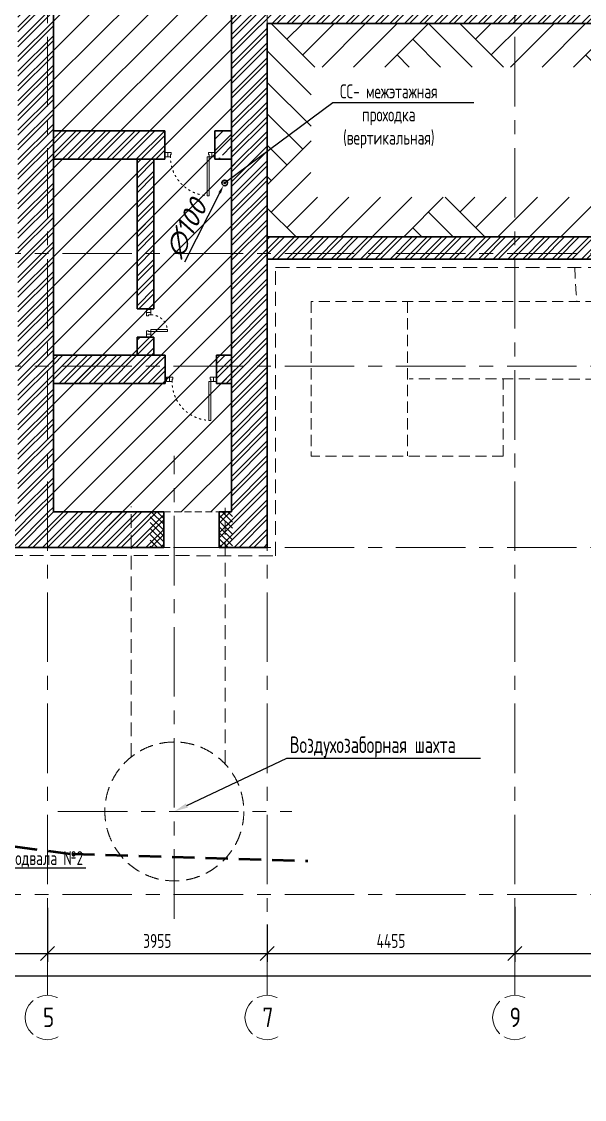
# Model space of a CAD drawing. Header units: millimetres. Extents: x -8689834 to 9419935, y 0 to 233063.
# Drawn here: x -330042 to -319915, y 51519 to 70921 of the extents above; entities that cross this region are included whole.
import ezdxf
from ezdxf import colors
from ezdxf.entities.mleader import LeaderData, LeaderLine
from ezdxf.math import Vec2, Vec3

# ---------------------------------------------------------------- set-up
doc = ezdxf.new("R2010")
doc.units = ezdxf.units.MM
doc.header["$MEASUREMENT"] = 0
for name, pattern in [('ACAD_ISO03W100', [30, 12, -18]), ('ADSK_Штриховая_ш2 п1', [3, 2, -1]), ('CENTER', [2, 1.25, -0.25, 0.25, -0.25]), ('HIDDEN', [6, 4, -2]), ('TRATTEGGIATA', [0.75, 0.5, -0.25])]:
    doc.linetypes.add(name, pattern=pattern)
doc.layers.get('0').update_dxf_attribs({"color": 250, "lineweight": 9})
for name, color, linetype, lineweight in [('!!!_АР_перегородки блоки', 7, 'Continuous', 5), ('1 этаж тонкие линии!', 250, 'Continuous', 0), ('АР штриховка стен', 250, 'Continuous', 9), ('АР_Выноски АПР', 7, 'Continuous', 5), ('АР_Двери', 175, 'Continuous', 18), ('АР_МосжилНии_Стены', 127, 'Continuous', 30), ('АР_Оси', 195, 'Continuous', 9), ('АР_Оси размеры', 164, 'Continuous', 9), ('АР_Отметки', 250, 'Continuous', 15), ('АР_Сети', 250, 'Continuous', 30), ('АР_тонкая линия', 250, 'Continuous', 0), ('АР_Штриховка кирпич', 250, 'Continuous', 9), ('АР_Штриховка монолит', 250, 'Continuous', 9), ('Отв.СС', 234, 'Continuous', 9), ('Подвал', 250, 'Continuous', 30), ('СС_СКС_Кабель', 6, 'Continuous', 30)]:
    doc.layers.add(name, color=color, linetype=linetype, lineweight=lineweight)
doc.styles.add('BRAZEN-txt', font='isocpeui.ttf')
doc.styles.add('ISOCPEUR', font='isocpeur.ttf', dxfattribs={"width": 0.7})
doc.styles.add('ГОСТ 2.304', font='isocpeur.ttf', dxfattribs={"width": 0.7})
doc.dimstyles.new('BRAZEN-Размеры_осевые', dxfattribs={"dimscale": 0, "dimtxt": 350, "dimasz": 150, "dimexe": 100, "dimexo": 100, "dimgap": 70, "dimtad": 1, "dimdec": 0, "dimzin": 0, "dimdsep": 46, "dimtxsty": 'BRAZEN-txt', "dimblk": 'ARCHTICK', "dimcen": 1, "dimdle": 100, "dimadec": 0, "dimazin": 0, "dimtfac": 1, "dimtdec": 0, "dimtofl": 0, "dimtmove": 1, "dimatfit": 3, "dimfxl": 1, "dimtolj": 1, "dimtzin": 0, "dimarcsym": 0})
doc.dimstyles.new('СПДС', dxfattribs={"dimscale": 100, "dimtxt": 2.5, "dimasz": 2.5, "dimexe": 1.5, "dimexo": 0, "dimgap": 1, "dimtad": 1, "dimdec": 0, "dimrnd": 1, "dimtxsty": 'ГОСТ 2.304', "dimblk": 'OBLIQUE', "dimcen": 2.5, "dimdle": 1.5, "dimadec": 0, "dimazin": 2, "dimtfac": 0.75, "dimtdec": 0, "dimtmove": 1, "dimatfit": 3, "dimfxl": 1, "dimtolj": 1, "dimarcsym": 1})

# ---------------------------------------------------------------- blocks, each defined once
blk = doc.blocks.new('_Oblique')
at = {"color": 0, "linetype": 'ByBlock', "lineweight": -2}
blk.add_line((-0.5, -0.5), (0.5, 0.5), dxfattribs=at)
blk = doc.blocks.new('*D562')
at = {"layer": 'АР_Оси размеры', "color": 0, "lineweight": -2, "ltscale": 100, "transparency": 16777216}
for p, q in [((-333842, 54971), (-333842, 53997)), ((-329577, 54971), (-329577, 53997)), ((-333992, 54147), (-329427, 54147))]:
    blk.add_line(p, q, dxfattribs=at)
at = {"layer": 'АР_Оси размеры', "color": 0, "lineweight": -2, "ltscale": 100, "transparency": 16777216, "xscale": 250, "yscale": 250, "zscale": 250, "rotation": 180}
blk.add_blockref('_Oblique', (-333842, 54147), dxfattribs=at)
at = {"layer": 'АР_Оси размеры', "color": 0, "lineweight": -2, "ltscale": 100, "transparency": 16777216, "xscale": 250, "yscale": 250, "zscale": 250}
blk.add_blockref('_Oblique', (-329577, 54147), dxfattribs=at)
at = {"layer": 'АР_Оси размеры', "color": 0, "ltscale": 100, "transparency": 16777216, "insert": (-331710, 54372), "char_height": 250, "attachment_point": 5, "style": 'ГОСТ 2.304'}
blk.add_mtext('\\A1;4265', dxfattribs=at)
blk = doc.blocks.new('*D563')
at = {"layer": 'АР_Оси размеры', "color": 0, "lineweight": -2, "ltscale": 100, "transparency": 16777216}
for p, q in [((-329577, 54971), (-329577, 53997)), ((-325622, 54670), (-325622, 53997)), ((-329727, 54147), (-325472, 54147))]:
    blk.add_line(p, q, dxfattribs=at)
at = {"layer": 'АР_Оси размеры', "color": 0, "lineweight": -2, "ltscale": 100, "transparency": 16777216, "xscale": 250, "yscale": 250, "zscale": 250, "rotation": 180}
blk.add_blockref('_Oblique', (-329577, 54147), dxfattribs=at)
at = {"layer": 'АР_Оси размеры', "color": 0, "lineweight": -2, "ltscale": 100, "transparency": 16777216, "xscale": 250, "yscale": 250, "zscale": 250}
blk.add_blockref('_Oblique', (-325622, 54147), dxfattribs=at)
at = {"layer": 'АР_Оси размеры', "color": 0, "ltscale": 100, "transparency": 16777216, "insert": (-327600, 54372), "char_height": 250, "attachment_point": 5, "style": 'ГОСТ 2.304'}
blk.add_mtext('\\A1;3955', dxfattribs=at)
blk = doc.blocks.new('*D564')
at = {"layer": 'АР_Оси размеры', "color": 0, "lineweight": -2, "ltscale": 100, "transparency": 16777216}
for p, q in [((-321167, 54989), (-321167, 53997)), ((-325622, 54670), (-325622, 53997)), ((-325772, 54147), (-321017, 54147))]:
    blk.add_line(p, q, dxfattribs=at)
at = {"layer": 'АР_Оси размеры', "color": 0, "lineweight": -2, "ltscale": 100, "transparency": 16777216, "xscale": 250, "yscale": 250, "zscale": 250, "rotation": 180}
blk.add_blockref('_Oblique', (-325622, 54147), dxfattribs=at)
at = {"layer": 'АР_Оси размеры', "color": 0, "lineweight": -2, "ltscale": 100, "transparency": 16777216, "xscale": 250, "yscale": 250, "zscale": 250}
blk.add_blockref('_Oblique', (-321167, 54147), dxfattribs=at)
at = {"layer": 'АР_Оси размеры', "color": 0, "ltscale": 100, "transparency": 16777216, "insert": (-323395, 54372), "char_height": 250, "attachment_point": 5, "style": 'ГОСТ 2.304'}
blk.add_mtext('\\A1;4455', dxfattribs=at)
blk = doc.blocks.new('*D565')
at = {"layer": 'АР_Оси размеры', "color": 0, "lineweight": -2, "ltscale": 100, "transparency": 16777216}
for p, q in [((-321167, 54989), (-321167, 53997)), ((-312597, 54989), (-312597, 53997)), ((-321317, 54147), (-312447, 54147))]:
    blk.add_line(p, q, dxfattribs=at)
at = {"layer": 'АР_Оси размеры', "color": 0, "lineweight": -2, "ltscale": 100, "transparency": 16777216, "xscale": 250, "yscale": 250, "zscale": 250, "rotation": 180}
blk.add_blockref('_Oblique', (-321167, 54147), dxfattribs=at)
at = {"layer": 'АР_Оси размеры', "color": 0, "lineweight": -2, "ltscale": 100, "transparency": 16777216, "xscale": 250, "yscale": 250, "zscale": 250}
blk.add_blockref('_Oblique', (-312597, 54147), dxfattribs=at)
at = {"layer": 'АР_Оси размеры', "color": 0, "ltscale": 100, "transparency": 16777216, "insert": (-316882, 54372), "char_height": 250, "attachment_point": 5, "style": 'ГОСТ 2.304'}
blk.add_mtext('\\A1;8570', dxfattribs=at)
blk = doc.blocks.new('*D559')
at = {"layer": 'АР_Оси размеры', "color": 0, "lineweight": -2, "ltscale": 100, "transparency": 16777216}
for p, q in [((-346892, 53745), (-278177, 53745)), ((-346742, 53419), (-346742, 53895)), ((-278327, 53419), (-278327, 53895))]:
    blk.add_line(p, q, dxfattribs=at)
at = {"layer": 'АР_Оси размеры', "color": 0, "lineweight": -2, "ltscale": 100, "transparency": 16777216, "xscale": 250, "yscale": 250, "zscale": 250, "rotation": 180}
blk.add_blockref('_Oblique', (-346742, 53745), dxfattribs=at)
at = {"layer": 'АР_Оси размеры', "color": 0, "lineweight": -2, "ltscale": 100, "transparency": 16777216, "xscale": 250, "yscale": 250, "zscale": 250}
blk.add_blockref('_Oblique', (-278327, 53745), dxfattribs=at)
at = {"layer": 'АР_Оси размеры', "color": 0, "ltscale": 100, "transparency": 16777216, "insert": (-312535, 53970), "char_height": 250, "attachment_point": 5, "style": 'ГОСТ 2.304'}
blk.add_mtext('\\A1;68415', dxfattribs=at)
blk = doc.blocks.new('*U276')
blk.add_lwpolyline([(-100, 80), (-100, 780), (-140, 780), (-140, 80)], close=True)
for points in [[(-900, 0), (-900, 80), (-845, 80), (-845, 0), (-900, 0)], [(-845, 80), (-845, 0), (-785, 0), (-785, 40), (-800, 40), (-800, 80), (-845, 80)], [(-55, 80), (-55, 0), (-115, 0), (-115, 40), (-100, 40), (-100, 80), (-55, 80)], [(0, 0), (0, 80), (-55, 80), (-55, 0), (0, 0)]]:
    blk.add_lwpolyline(points)
at = {"linetype": 'ACAD_ISO03W100', "ltscale": 3}
blk.add_arc((-100, 80), 700, 90, 180, dxfattribs=at)
blk = doc.blocks.new('*U237')
for points in [[(-500, 0), (-500, -80), (-445, -80), (-445, 0), (-500, 0)], [(-445, -80), (-445, 0), (-385, 0), (-385, -40), (-400, -40), (-400, -80), (-445, -80)], [(-55, -80), (-55, 0), (-115, 0), (-115, -40), (-100, -40), (-100, -80), (-55, -80)], [(0, 0), (0, -80), (-55, -80), (-55, 0), (0, 0)]]:
    blk.add_lwpolyline(points)
blk.add_lwpolyline([(-100, -80), (-100, -380), (-140, -380), (-140, -80)], close=True)
at = {"linetype": 'ACAD_ISO03W100', "ltscale": 3}
blk.add_arc((-100, -80), 300, 180, 270, dxfattribs=at)
blk = doc.blocks.new('_DotSmall')
at = {"color": 0, "linetype": 'ByBlock', "const_width": 0.5}
blk.add_lwpolyline([(-0.0625, 0, 1), (0.0625, 0, 1)], format="xyb", close=True, dxfattribs=at)
blk = doc.blocks.new('*D1374')
at = {"layer": 'СС_СКС_Кабель', "color": 0, "lineweight": -2, "ltscale": 100, "transparency": 16777216}
for p, q in [((-326388, 68016), (-326386, 68016)), ((-326387, 68015), (-326387, 68017))]:
    blk.add_line(p, q, dxfattribs=at)
at = {"layer": 'СС_СКС_Кабель', "color": 0, "linetype": 'Continuous', "lineweight": -2, "ltscale": 100, "transparency": 16777216}
blk.add_line((-327107, 66599), (-326477, 67838), dxfattribs=at)
at = {"layer": 'СС_СКС_Кабель', "color": 0, "lineweight": 30, "ltscale": 100, "transparency": 16777216}
blk.add_solid([(-326499, 67850), (-326455, 67827), (-326409, 67972)], dxfattribs=at)
at = {"layer": 'СС_СКС_Кабель', "color": 0, "lineweight": 13, "ltscale": 100, "transparency": 16777216, "insert": (-327078, 67196), "char_height": 350, "attachment_point": 5, "rotation": 63.0594, "style": 'BRAZEN-txt'}
blk.add_mtext('\\A1;∅100', dxfattribs=at)
blk = doc.blocks.new('_ArchTick')
at = {"color": 0, "linetype": 'ByBlock', "const_width": 0.15}
blk.add_lwpolyline([(-0.5, -0.5), (0.5, 0.5)], dxfattribs=at)
blk = doc.blocks.new('_Dot')
at = {"color": 0, "linetype": 'ByBlock', "lineweight": -2}
blk.add_line((-0.5, 0), (-1, 0), dxfattribs=at)
at = {"color": 0, "linetype": 'ByBlock', "const_width": 0.5}
blk.add_lwpolyline([(-0.25, 0, 1), (0.25, 0, 1)], format="xyb", close=True, dxfattribs=at)

msp = doc.modelspace()

# ---------------------------------------------------------------- hatches: boundary and pattern name
at = {"layer": '!!!_АР_перегородки блоки', "lineweight": 5, "ltscale": 100, "true_color": 0x636466}
h = msp.add_hatch(dxfattribs=at)
h.set_pattern_fill('ANSI31', color=251, scale=3000, angle=180, style=0)
h.paths.add_polyline_path([(-327484.708, 61936.604), (-327484.708, 62094), (-326484.708, 62094), (-326484.708, 61936.604), (-326484.708, 61850.244), (-326197.463, 61850.244), (-326197.463, 71514.553), (-325612.063, 71514.553), (-295741.642, 71514.553), (-295741.641, 71680), (-295741.641, 81263.107), (-329468.316, 81263.107), (-329468.316, 61850.244), (-327484.708, 61850.244)])
at = {"layer": '1 этаж тонкие линии!', "ltscale": 100, "transparency": 33554559}
h = msp.add_hatch(dxfattribs=at)
h.set_pattern_fill('AR-PARQ1', color=256, scale=200, angle=45, style=0)
h.set_pattern_definition([(135, (0.2, -110), (-3394.113, 0), [2400, -2400]), (135, (283, 172.8), (-3394.113, 0), [2400, -2400]), (135, (565.9, 455.7), (-3394.113, 0), [2400, -2400]), (135, (848.7, 738.5), (-3394.113, 0), [2400, -2400]), (135, (1131.6, 1021.4), (-3394.113, 0), [2400, -2400]), (135, (1414.4, 1304.2), (-3394.113, 0), [2400, -2400]), (135, (1697.2, 1587), (-3394.113, 0), [2400, -2400]), (45, (-1696.9, 1587), (3394.113, 0), [2400, -2400]), (45, (-1979.7, 1870), (3394.113, 0), [2400, -2400]), (45, (-2262.6, 2152.7), (3394.113, 0), [2400, -2400]), (45, (-2545.4, 2435.6), (3394.113, 0), [2400, -2400]), (45, (-2828.2, 2718.4), (3394.113, 0), [2400, -2400]), (45, (-3111, 3001.3), (3394.113, 0), [2400, -2400]), (45, (-3394, 3284), (3394.113, 0), [2400, -2400])])
h.paths.add_polyline_path([(-299206.827, 70885.682), (-325621.827, 70885.682), (-325621.827, 67045.708), (-299206.827, 67045.708)])
h.paths.add_polyline_path([(-299975.845, 70101.945), (-299977.791, 67758), (-324834.818, 67758), (-324832.872, 70101.945)], flags=16)
at = {"layer": 'АР штриховка стен', "ltscale": 100}
h = msp.add_hatch(dxfattribs=at)
h.set_pattern_fill('ANSI31', color=1, scale=600, angle=-90)
h.set_pattern_definition([(315, (-237173.31, 909077.465), (53.0330086, 53.0330086), [])])
h.paths.add_polyline_path([(-326483.68, 61454.787), (-326483.678, 62094.137), (-326248.954, 62094.137), (-326248.957, 61454.787)])
h.paths.add_polyline_path([(-327727.283, 61454.787), (-327727.283, 62094.137), (-327484.708, 62094.137), (-327484.708, 61454.787)])
at = {"layer": 'АР_Штриховка кирпич', "ltscale": 100}
h = msp.add_hatch(dxfattribs=at)
h.set_pattern_fill('ANSI32', color=256, scale=500)
h.paths.add_polyline_path([(-330107.214, 62334.044), (-330107.02, 75293.522), (-329468.123, 75293.478), (-329468.316, 62094), (-330106.827, 62094), (-330106.827, 62334)])
h = msp.add_hatch(dxfattribs=at)
h.set_pattern_fill('ANSI32', color=256, scale=500)
h.paths.add_polyline_path([(-325621.921, 72376.462), (-326262.863, 72376.462), (-326262.176, 70995.682), (-325615.554, 70995.682), (-325615.554, 71514.804), (-325621.234, 71514.804)])
h.paths.add_polyline_path([(-321160.553, 71394.088), (-325615.553, 71394.125), (-325615.554, 70995.682), (-321166.318, 70885.682)])
h.paths.add_polyline_path([(-321166.318, 70885.682), (-325615.554, 70995.682), (-325615.554, 61476.5), (-325615.554, 66645.682), (-299206.827, 66645.682), (-299194.281, 67045.708), (-325615.554, 67045.708), (-325621.827, 70885.682), (-321160.554, 70885.682)])
h.paths.add_polyline_path([(-295715.317, 71393.875), (-314071.817, 71394.028), (-317825.521, 71394.062), (-317828.54, 72245.918), (-318274.066, 72245.918), (-318274.066, 71394.064), (-321160.582, 71394.088), (-321166.318, 70885.682), (-295715.318, 70995.682)])
h.paths.add_polyline_path([(-318274.066, 71394.062), (-317841.818, 71394.062)], flags=16)
h.paths.add_polyline_path([(-295715.318, 70998.997), (-321166.318, 70885.682), (-295715.318, 70891)], flags=17)
h.paths.add_polyline_path([(-327484.708, 61455.682), (-327484.708, 62093.922), (-331276.045, 62093.681), (-331277.641, 61455.363), (-325615.554, 61455.682), (-325615.554, 70995.682), (-326256.7, 70995.682), (-326255.105, 62094), (-326484.708, 62093.985), (-326484.708, 61455.682)])
h = msp.add_hatch(dxfattribs=at)
h.set_pattern_fill('ANSI32', color=256, scale=500)
h.paths.add_polyline_path([(-329471.76, 68954.574), (-327463.79, 68954.53), (-327463.79, 68444.617), (-329468.316, 68444.617)])
h = msp.add_hatch(dxfattribs=at)
h.set_pattern_fill('ANSI32', color=256, scale=500)
h.paths.add_polyline_path([(-327963.589, 68444.586), (-327661.672, 68444.551), (-327661.857, 65747.84), (-327963.387, 65747.831)])
h = msp.add_hatch(dxfattribs=at)
h.set_pattern_fill('ANSI32', color=256, scale=500)
h.paths.add_polyline_path([(-327963.591, 65241.207), (-327661.674, 65241.172), (-327661.104, 64914.372), (-327962.634, 64914.363)])
h = msp.add_hatch(dxfattribs=at)
h.set_pattern_fill('ANSI32', color=256, scale=500)
h.paths.add_polyline_path([(-327458.766, 64914.363), (-329468.34, 64914.363), (-329468.357, 64406.095), (-327458.79, 64406.095)])
h.paths.add_polyline_path([(-326262.147, 64913.871), (-326533.994, 64913.934), (-326534.052, 64405.918), (-326262.205, 64405.855)])
at = {"layer": 'АР_Штриховка монолит', "ltscale": 300}
h = msp.add_hatch(dxfattribs=at)
h.set_pattern_fill('ANSI35', color=256, scale=1200)
h.set_pattern_definition([(45, (16218.3, -7798.38), (-212.13203, 212.13203), []), (45, (16430.42, -7798.38), (-212.13203, 212.13203), [375, -75, 0, -75])])
h.paths.add_polyline_path([(-326565.512, 68954.474), (-326263.704, 68954.53), (-326260.647, 68444.617), (-326562.068, 68444.517)])

# ---------------------------------------------------------------- linework, layer by layer
at = {"linetype": 'TRATTEGGIATA', "ltscale": 500}
for p, q in [((-325472.007, 61305.682), (-325472.007, 66495.68)), ((-325472.007, 66495.68), (-299356.827, 66495.68)), ((-328070.991, 57681.631), (-328070.991, 62190.307)), ((-326378.352, 57555.348), (-326378.352, 62170.347)), ((-330645.187, 61310.879), (-325472.007, 61305.682))]:
    msp.add_line(p, q, dxfattribs=at)
msp.add_circle((-327292.952, 56703.288), 1250, dxfattribs=at)
at = {"layer": 'АР_МосжилНии_Стены', "ltscale": 100}
for p, q in [((-325621.827, 67045.708), (-325621.791, 70885.682)), ((-325621.827, 70885.682), (-299206.827, 70885.682)), ((-327463.79, 68954.568), (-327463.79, 68444.568)), ((-326563.79, 68954.423), (-326563.79, 68444.568)), ((-299206.828, 67045.708), (-325621.828, 67045.708)), ((-329468.316, 64914.363), (-327458.79, 64914.363)), ((-327458.79, 64914.363), (-327458.79, 64405.98)), ((-326262.176, 64913.871), (-326534.023, 64913.871)), ((-326534.023, 64913.871), (-326534.023, 64405.98)), ((-327458.79, 64405.98), (-329468.316, 64405.98)), ((-326534.023, 64405.989), (-326262.176, 64405.488)), ((-327484.708, 61455.682), (-327484.708, 62094)), ((-327484.708, 61455.682), (-327484.708, 62094)), ((-326484.708, 61455.682), (-326484.708, 62094)), ((-326484.708, 62094), (-326484.708, 61455.682)), ((-331276.843, 61455.363), (-327492.94, 61455.682))]:
    msp.add_line(p, q, dxfattribs=at)
for points in [[(-330106.827, 75293.5), (-329468.316, 75293.5), (-329468.316, 62094)], [(-326262.176, 62094), (-326262.566, 72372.812)], [(-329468.316, 68954.552), (-327463.79, 68954.552)], [(-326563.79, 68954.423), (-326262.176, 68954.371)], [(-327962.612, 65747.836), (-327962.606, 68444.617), (-329468.316, 68444.617)], [(-327962.606, 68444.569), (-327463.79, 68444.569)], [(-327662.606, 68444.603), (-327662.612, 65747.836)], [(-326563.79, 68444.568), (-326262.176, 68444.568)], [(-326484.708, 61455.682), (-325621.827, 61455.682), (-325621.827, 67045.708), (-325621.827, 67045.708)], [(-312596.827, 66645.682), (-312596.827, 66645.682), (-325621.827, 66645.682)], [(-327962.632, 65747.836), (-327662.612, 65747.835)], [(-327962.632, 65241.19), (-327962.634, 64914.363)], [(-327662.632, 65241.19), (-327962.632, 65241.19)], [(-327662.632, 65241.19), (-327662.634, 64914.363)], [(-327484.708, 62094), (-329468.316, 62094)], [(-326262.176, 62094), (-326262.176, 62094), (-326484.708, 62094)], [(-327492.94, 61455.682), (-327484.708, 61455.682)]]:
    msp.add_lwpolyline(points, dxfattribs=at)
at = {"layer": 'АР_Оси', "linetype": 'CENTER', "ltscale": 1000}
for p, q in [((-329577.01, 53394.411), (-329577.01, 87701.889)), ((-325622.01, 53394.411), (-325622.01, 87701.889)), ((-321167.01, 53394.411), (-321167.01, 87701.889)), ((-359305.765, 66745.682), (-275708.6, 66745.682)), ((-359305.765, 64715.682), (-275708.6, 64715.682)), ((-327293.657, 54773), (-327293.657, 63101.3)), ((-359305.765, 61455.682), (-289924.568, 61455.682)), ((-329388.155, 56700), (-325178.729, 56700)), ((-359305.765, 55205.682), (-275708.6, 55205.682))]:
    msp.add_line(p, q, dxfattribs=at)
at = {"layer": 'АР_Оси', "ltscale": 0.5}
for centre in [(-329577.01, 52994.411), (-325622.01, 52994.411), (-321167.01, 52994.411)]:
    msp.add_circle(centre, 400, dxfattribs=at)
at = {"layer": 'АР_Сети', "color": 251, "linetype": 'HIDDEN', "lineweight": 50, "ltscale": 100}
for p, q in [((-333731.339, 56534.559), (-329130.031, 55937.483)), ((-329130.031, 55937.483), (-324894.172, 55814.446))]:
    msp.add_line(p, q, dxfattribs=at)
at = {"layer": 'АР_тонкая линия', "linetype": 'ADSK_Штриховая_ш2 п1', "ltscale": 100}
for p, q in [((-319096.313, 65879.958), (-324834.257, 65879.958)), ((-324834.257, 65879.772), (-324834.257, 63099.772)), ((-323095.886, 65879.772), (-323095.886, 63101.587)), ((-319096.313, 64484.958), (-323068.169, 64489.958)), ((-321375.86, 63097.897), (-321375.86, 64488.083)), ((-321375.86, 63097.897), (-324834.257, 63099.772))]:
    msp.add_line(p, q, dxfattribs=at)
msp.add_arc((-312468.191, 66644.382), 7619.622, 181.1182397, 185.7307743, dxfattribs=at)
at = {"layer": 'Подвал', "linetype": 'TRATTEGGIATA', "lineweight": 13, "ltscale": 250}
for p, q in [((-327484.708, 62094.577), (-326414.708, 62094.577)), ((-327492.94, 61455.682), (-326422.94, 61455.682))]:
    msp.add_line(p, q, dxfattribs=at)
at = {"layer": 'СС_СКС_Кабель', "color": 5, "ltscale": 100}
msp.add_circle((-326386.548, 68016.473), 50, dxfattribs=at)

# ---------------------------------------------------------------- block references
at = {"layer": 'АР_Двери', "xscale": -1}
for name, p, rotation in [('*U276', (-326563.79, 68566.344), 180), ('*U237', (-327795.177, 65241.19), 90), ('*U276', (-326534.023, 64521.579), 180)]:
    msp.add_blockref(name, p, dxfattribs=dict(at, rotation=rotation))

# ---------------------------------------------------------------- dimensions: what is measured, and where the dimension line sits
at = {"layer": 'АР_Оси размеры', "ltscale": 100}
for base, p1, p2, picture, middle in [((-329577.01, 54147.081), (-333842.01, 54970.863), (-329577.01, 54970.863), '*D562', (-331709.51, 54372.081)), ((-325622.01, 54147.081), (-329577.01, 54970.863), (-325622.01, 54670.126), '*D563', (-327599.51, 54372.081)), ((-321167.01, 54147.081), (-325622.01, 54670.126), (-321167.01, 54988.859), '*D564', (-323394.51, 54372.081)), ((-312597.01, 54147.081), (-321167.01, 54988.859), (-312597.01, 54988.859), '*D565', (-316882.01, 54372.081))]:
    dim = msp.add_linear_dim(base=base, p1=p1, p2=p2, dimstyle='СПДС', dxfattribs=at)
    dim.commit()
    dim.dimension.update_dxf_attribs({"geometry": picture, "text_midpoint": middle})
at = {"layer": 'СС_СКС_Кабель', "color": 0, "lineweight": 13, "ltscale": 100}
dim = msp.add_diameter_dim_2p(p1=(-326363.894, 68061.047), p2=(-326409.201, 67971.9), dimstyle='BRAZEN-Размеры_осевые', override={"dimscale": 1, "dimblk1": 'ArchTick', "dimsah": 1}, dxfattribs=at)
dim.commit()
dim.dimension.update_dxf_attribs({"geometry": '*D1374', "text_midpoint": (-326859.886, 67085.109), "dimtype": 163})

# ---------------------------------------------------------------- leaders
at = {"layer": 'АР_Выноски АПР'}
ml = msp.add_multileader_mtext('Standard', dxfattribs=at)
ml.set_content('Воздухозаборная шахта', color=256, style='ISOCPEUR')
ml.set_leader_properties()
ml.build(insert=Vec2(0, 0))
ml.multileader.update_dxf_attribs({"text_left_attachment_type": 6, "text_right_attachment_type": 6, "dogleg_length": 100, "arrow_head_size": 250})
ctx = ml.context
ctx.base_point, ctx.char_height, ctx.arrow_head_size, ctx.landing_gap_size, ctx.plane_origin = Vec3(-325241.435, 57664), 300, 250, 25, Vec3(-320200.753, 67761.299)
ctx.left_attachment, ctx.right_attachment = 6, 6
notes = []
notes.append((ctx, [(0, (1, 1, 0), (-325267.442, 57664), (1, 0), 26.007, [(2, [(-327292.952, 56703.288)], 0, [])])]))
ctx.mtext.insert, ctx.mtext.width, ctx.mtext.defined_height, ctx.mtext.flow_direction = Vec3(-325216.435, 58054), 4200.76545, 12.17, 5
ml = msp.add_multileader_mtext('Standard', dxfattribs=at)
ml.set_content('Воздухозаборная шахта', color=256, style='ISOCPEUR')
ml.set_leader_properties()
ml.build(insert=Vec2(0, 0))
ml.multileader.update_dxf_attribs({"text_left_attachment_type": 6, "text_right_attachment_type": 6, "dogleg_length": 100, "arrow_head_size": 250})
ctx = ml.context
ctx.base_point, ctx.char_height, ctx.arrow_head_size, ctx.landing_gap_size, ctx.plane_origin = Vec3(-325241.435, 57664), 300, 250, 25, Vec3(-320200.753, 67761.299)
ctx.left_attachment, ctx.right_attachment = 6, 6
notes.append((ctx, [(0, (1, 1, 0), (-325267.442, 57664), (1, 0), 26.007, [(2, [(-327292.952, 56703.288)], 0, [])])]))
ctx.mtext.insert, ctx.mtext.width, ctx.mtext.defined_height, ctx.mtext.flow_direction = Vec3(-325216.435, 58054), 4200.76545, 12.17, 5
ml = msp.add_multileader_mtext('Standard', dxfattribs=at)
ml.set_content('Выход из подвала №2', color=256, style='ISOCPEUR')
ml.set_leader_properties()
ml.build(insert=Vec2(0, 0))
ml.multileader.update_dxf_attribs({"text_left_attachment_type": 6, "text_right_attachment_type": 6, "dogleg_length": 100, "arrow_head_size": 250})
ctx = ml.context
ctx.base_point, ctx.char_height, ctx.arrow_head_size, ctx.landing_gap_size, ctx.plane_origin = Vec3(-331460.602, 55688.263), 250, 250, 25, Vec3(-325411.403, 67861.724)
ctx.left_attachment, ctx.right_attachment = 6, 6
notes.append((ctx, [(0, (1, 1, 0), (-331760.976, 55688.263), (1, 0), 300.374, [(2, [(-332420.836, 56522.265)], 0, [])])]))
ctx.mtext.insert, ctx.mtext.width, ctx.mtext.defined_height, ctx.mtext.flow_direction = Vec3(-331435.602, 55988.263), 4200.76545, 12.17, 5
at = {"layer": 'Отв.СС', "color": 1, "lineweight": 0, "transparency": 33554687}
ml = msp.add_multileader_mtext('Standard', dxfattribs=at)
ml.set_content('СС- межэтажная проходка\\P(вертикальная)', color=1, style='ISOCPEUR')
ml.set_leader_properties()
ml.set_arrow_properties(name='DOT')
ml.build(insert=Vec2(0, 0))
ml.multileader.update_dxf_attribs({"text_left_attachment_type": 6, "text_right_attachment_type": 6, "dogleg_length": 100, "arrow_head_size": 50})
ctx = ml.context
ctx.base_point, ctx.char_height, ctx.arrow_head_size, ctx.landing_gap_size, ctx.plane_origin = Vec3(-324344.395, 69464.813), 250, 50, 0, Vec3(-322487.431, 61300.397)
ctx.left_attachment, ctx.right_attachment, ctx.text_align_type = 6, 6, 1
notes.append((ctx, [(1, (1, 1, 0), (-324444.395, 69464.813), (1, 0), 100, [(0, [(-326386.548, 68017.473)], 0, [])])]))
ctx.mtext.insert, ctx.mtext.width, ctx.mtext.alignment, ctx.mtext.flow_direction = Vec3(-323434.395, 69789.813), 2415.89525, 2, 5
for ctx, leaders in notes:
    for number, flags, end, landing, length, lines in leaders:
        leader = LeaderData()
        leader.index, (leader.has_last_leader_line, leader.has_dogleg_vector, leader.attachment_direction) = number, flags
        leader.last_leader_point, leader.dogleg_vector, leader.dogleg_length = Vec3(end), Vec3(landing), length
        for number, points, colour, breaks in lines:
            line = LeaderLine()
            line.index, line.vertices, line.color, line.breaks = number, Vec3.list(points), colors.encode_raw_color(colour), breaks
            leader.lines.append(line)
        ctx.leaders.append(leader)

# ---------------------------------------------------------------- next in the draw order: texts
at = {"layer": 'АР_Оси', "char_height": 350, "attachment_point": 1, "line_spacing_factor": 1.149209, "style": 'ГОСТ 2.304', "bg_fill": 2}
for s, insert in [('{\\W0.8;5}', (-329657.415, 53172.19)), ('{\\W0.8;7}', (-325708.677, 53172.19)), ('{\\W0.8;9}', (-321261.676, 53172.19))]:
    msp.add_mtext(s, dxfattribs=dict(at, insert=insert))

# ---------------------------------------------------------------- next in the draw order: dimensions: what is measured, and where the dimension line sits
at = {"layer": 'АР_Оси размеры', "ltscale": 100}
dim = msp.add_linear_dim(base=(-278327.01, 53745), p1=(-346742.01, 53419.411), p2=(-278327.01, 53419.411), dimstyle='СПДС', dxfattribs=at)
dim.commit()
dim.dimension.update_dxf_attribs({"geometry": '*D559', "text_midpoint": (-312534.51, 53970)})

# ---------------------------------------------------------------- next in the draw order: leaders
at = {"layer": 'АР_Отметки'}
ml = msp.add_multileader_mtext('Standard', dxfattribs=at)
ml.set_content('{\\W0.8;-2,430}', color=256, style='ISOCPEUR')
ml.set_leader_properties(color=256, linetype='Continuous', lineweight=-1)
ml.set_arrow_properties(name='DOTSMALL')
ml.build(insert=Vec2(0, 0))
ml.multileader.update_dxf_attribs({"has_text_frame": 1, "text_left_attachment_type": 4, "text_right_attachment_type": 4, "dogleg_length": 100, "arrow_head_size": 180})
ctx = ml.context
ctx.base_point, ctx.char_height, ctx.arrow_head_size, ctx.landing_gap_size, ctx.plane_origin = Vec3(-336711.886, 117132.656), 250, 180, 50, Vec3(-335659.193, 115477.482)
ctx.left_attachment, ctx.right_attachment = 4, 4
notes = []
notes.append((ctx, [(0, (0, 0, 0), (0, 0), (1, 0), 1, [])]))
ctx.mtext.insert, ctx.mtext.width, ctx.mtext.line_spacing_style, ctx.mtext.flow_direction = Vec3(-336661.886, 117465.989), 852.69703, 2, 5
ml = msp.add_multileader_mtext('Standard', dxfattribs=at)
ml.set_content('{\\W0.8;-2,730}', color=256, style='ISOCPEUR')
ml.set_leader_properties(color=256, linetype='Continuous', lineweight=-1)
ml.set_arrow_properties(name='DOTSMALL')
ml.build(insert=Vec2(0, 0))
ml.multileader.update_dxf_attribs({"has_text_frame": 1, "text_left_attachment_type": 4, "text_right_attachment_type": 4, "dogleg_length": 100, "arrow_head_size": 180})
ctx = ml.context
ctx.base_point, ctx.char_height, ctx.arrow_head_size, ctx.landing_gap_size, ctx.plane_origin = Vec3(-346371.356, 101933.6), 250, 180, 50, Vec3(-346327.75, 100655.48)
ctx.left_attachment, ctx.right_attachment = 4, 4
notes.append((ctx, [(0, (0, 0, 0), (0, 0), (1, 0), 1, [])]))
ctx.mtext.insert, ctx.mtext.width, ctx.mtext.defined_height, ctx.mtext.line_spacing_style, ctx.mtext.flow_direction = Vec3(-346321.356, 102266.933), 769.98896, 343.888, 2, 5
ml = msp.add_multileader_mtext('Standard', dxfattribs=at)
ml.set_content('{\\W0.8;-2,730}', color=256, style='ISOCPEUR')
ml.set_leader_properties(color=256, linetype='Continuous', lineweight=-1)
ml.set_arrow_properties(name='DOTSMALL')
ml.build(insert=Vec2(0, 0))
ml.multileader.update_dxf_attribs({"has_text_frame": 1, "text_left_attachment_type": 4, "text_right_attachment_type": 4, "dogleg_length": 100, "arrow_head_size": 180})
ctx = ml.context
ctx.base_point, ctx.char_height, ctx.arrow_head_size, ctx.landing_gap_size, ctx.plane_origin = Vec3(-343122.46, 91149.378), 250, 180, 50, Vec3(-347780.969, 87297.071)
ctx.left_attachment, ctx.right_attachment = 4, 4
notes.append((ctx, [(0, (0, 0, 0), (0, 0), (1, 0), 1, [])]))
ctx.mtext.insert, ctx.mtext.width, ctx.mtext.defined_height, ctx.mtext.line_spacing_style, ctx.mtext.flow_direction = Vec3(-343072.46, 91482.712), 769.98896, 343.888, 2, 5
ml = msp.add_multileader_mtext('Standard', dxfattribs=at)
ml.set_content('{\\W0.8;-2,430}', color=256, style='ISOCPEUR')
ml.set_leader_properties(color=256, linetype='Continuous', lineweight=-1)
ml.set_arrow_properties(name='DOTSMALL')
ml.build(insert=Vec2(0, 0))
ml.multileader.update_dxf_attribs({"has_text_frame": 1, "text_left_attachment_type": 4, "text_right_attachment_type": 4, "dogleg_length": 100, "arrow_head_size": 180})
ctx = ml.context
ctx.base_point, ctx.char_height, ctx.arrow_head_size, ctx.landing_gap_size, ctx.plane_origin = Vec3(-334177.775, 87942.722), 250, 180, 50, Vec3(-333125.082, 86287.549)
ctx.left_attachment, ctx.right_attachment = 4, 4
notes.append((ctx, [(0, (0, 0, 0), (0, 0), (1, 0), 1, [])]))
ctx.mtext.insert, ctx.mtext.width, ctx.mtext.line_spacing_style, ctx.mtext.flow_direction = Vec3(-334127.775, 88276.056), 852.69703, 2, 5
ml = msp.add_multileader_mtext('Standard', dxfattribs=at)
ml.set_content('{\\W0.8;-2,850}', color=256, style='ISOCPEUR')
ml.set_leader_properties(color=256, linetype='Continuous', lineweight=-1)
ml.set_arrow_properties(name='DOTSMALL')
ml.build(insert=Vec2(0, 0))
ml.multileader.update_dxf_attribs({"has_text_frame": 1, "text_left_attachment_type": 4, "text_right_attachment_type": 4, "dogleg_length": 100, "arrow_head_size": 180})
ctx = ml.context
ctx.base_point, ctx.char_height, ctx.arrow_head_size, ctx.landing_gap_size, ctx.plane_origin = Vec3(-332549.724, 63369.665), 250, 180, 50, Vec3(-332631.118, 62435.434)
ctx.left_attachment, ctx.right_attachment = 4, 4
notes.append((ctx, [(0, (0, 0, 0), (0, 0), (1, 0), 1, [])]))
ctx.mtext.insert, ctx.mtext.width, ctx.mtext.defined_height, ctx.mtext.line_spacing_style, ctx.mtext.flow_direction = Vec3(-332499.724, 63702.998), 769.98896, 343.888, 2, 5
ml = msp.add_multileader_mtext('Standard', dxfattribs=at)
ml.set_content('-2,950', color=256, style='ISOCPEUR')
ml.set_leader_properties(color=256, linetype='Continuous', lineweight=-1)
ml.set_arrow_properties(name='DOTSMALL')
ml.build(insert=Vec2(0, 0))
ml.multileader.update_dxf_attribs({"has_text_frame": 1, "text_left_attachment_type": 4, "text_right_attachment_type": 4, "dogleg_length": 100, "arrow_head_size": 180})
ctx = ml.context
ctx.base_point, ctx.char_height, ctx.arrow_head_size, ctx.landing_gap_size, ctx.plane_origin = Vec3(-333379.447, 60558.923), 250, 180, 50, Vec3(-332437.832, 59205.333)
ctx.left_attachment, ctx.right_attachment = 4, 4
notes.append((ctx, [(0, (0, 0, 0), (0, 0), (1, 0), 1, [])]))
ctx.mtext.insert, ctx.mtext.width, ctx.mtext.defined_height, ctx.mtext.line_spacing_style, ctx.mtext.flow_direction = Vec3(-333329.447, 60892.257), 599.19819, 407.468, 2, 5
for ctx, leaders in notes:
    for number, flags, end, landing, length, lines in leaders:
        leader = LeaderData()
        leader.index, (leader.has_last_leader_line, leader.has_dogleg_vector, leader.attachment_direction) = number, flags
        leader.last_leader_point, leader.dogleg_vector, leader.dogleg_length = Vec3(end), Vec3(landing), length
        for number, points, colour, breaks in lines:
            line = LeaderLine()
            line.index, line.vertices, line.color, line.breaks = number, Vec3.list(points), colors.encode_raw_color(colour), breaks
            leader.lines.append(line)
        ctx.leaders.append(leader)

doc.saveas('drawing.dxf')
